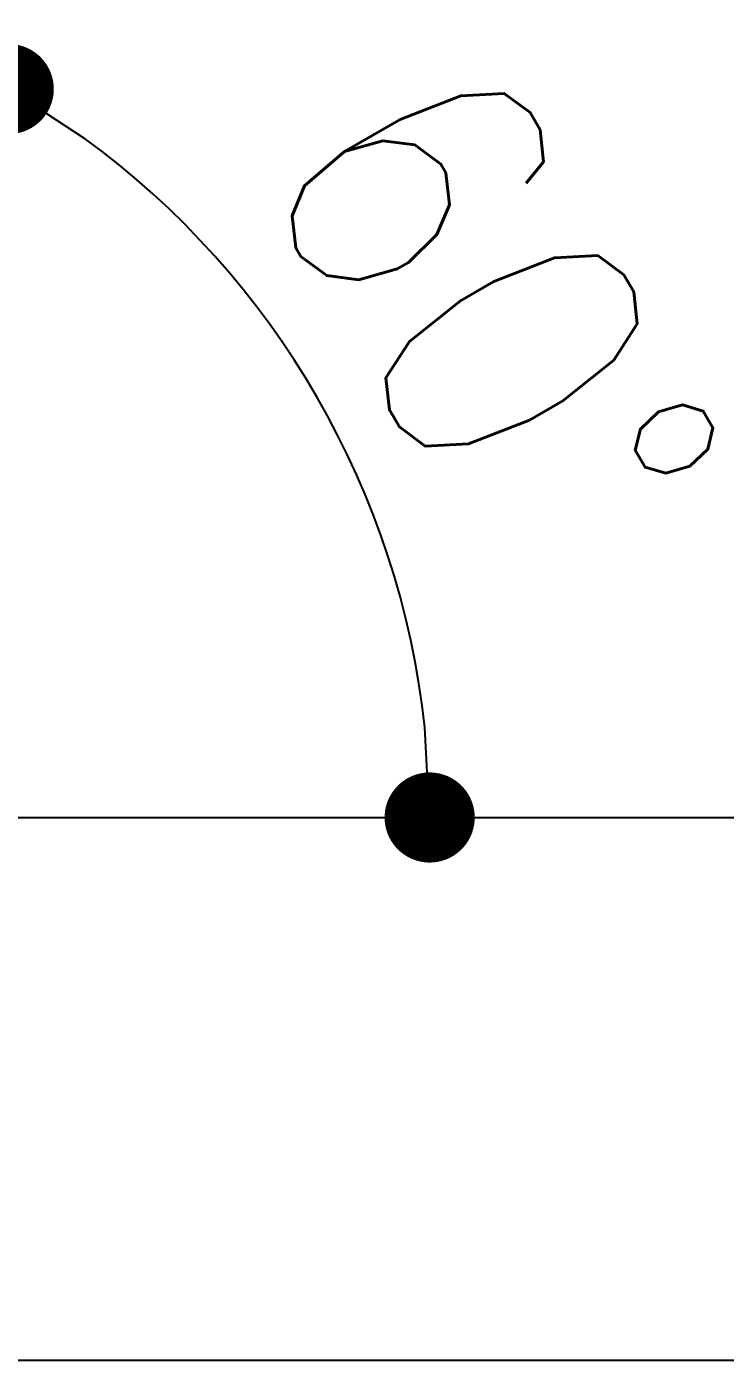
# Model space of a CAD drawing. Extents: x 89504 to 820828, y -104886 to 219894.
# Drawn here: x 814968.4 to 815030.4, y -103060.1 to -102941.7 of the extents above; entities that cross this region are included whole.
import ezdxf

# ---------------------------------------------------------------- set-up
doc = ezdxf.new("R2010")
doc.units = 0
doc.header["$MEASUREMENT"] = 0
doc.layers.get('0').update_dxf_attribs({"color": 3, "linetype": 'CONTINUOUS'})
doc.layers.add('寸法', color=4, linetype='CONTINUOUS')
doc.styles.add('DRACAD', font='txt', dxfattribs={"width": 0.85, "bigfont": 'extfont2'})

# ---------------------------------------------------------------- blocks, each defined once
blk = doc.blocks.new('_DOT')
at = {"color": 0, "linetype": 'ByBlock', "lineweight": -2}
blk.add_line((-0.5, 0), (-1, 0), dxfattribs=at)
at = {"color": 0, "linetype": 'ByBlock', "lineweight": -2, "const_width": 0.5}
blk.add_lwpolyline([(-0.25, 0, 1), (0.25, 0, 1)], format="xyb", close=True, dxfattribs=at)

msp = doc.modelspace()

# ---------------------------------------------------------------- linework, layer by layer
at = {"layer": '寸法'}
for p, q in [((814801.16341, -103011.93778), (815040.57871, -103011.93778)), ((814801.16341, -103060.12282), (815040.57871, -103060.12282))]:
    msp.add_line(p, q, dxfattribs=at)
msp.add_arc((814929.47542, -103011.93778), 74.66827, 6.1416415, 53.8580783, dxfattribs=at)

# ---------------------------------------------------------------- block references
at = {"layer": '寸法', "xscale": 8, "yscale": 8, "zscale": 8}
for p, rotation in [((814966.80987, -102947.27334), 146.9288990296968), ((815004.14369, -103011.93778), 273.070820746954)]:
    msp.add_blockref('_DOT', p, dxfattribs=dict(at, rotation=rotation))

# ---------------------------------------------------------------- texts
at = {"layer": '寸法', "style": 'DRACAD', "width": 0.85}
msp.add_text('60°', height=24, rotation=299.9998599, dxfattribs=at).set_placement((814987.90178, -102953.79856))

doc.saveas('drawing.dxf')
